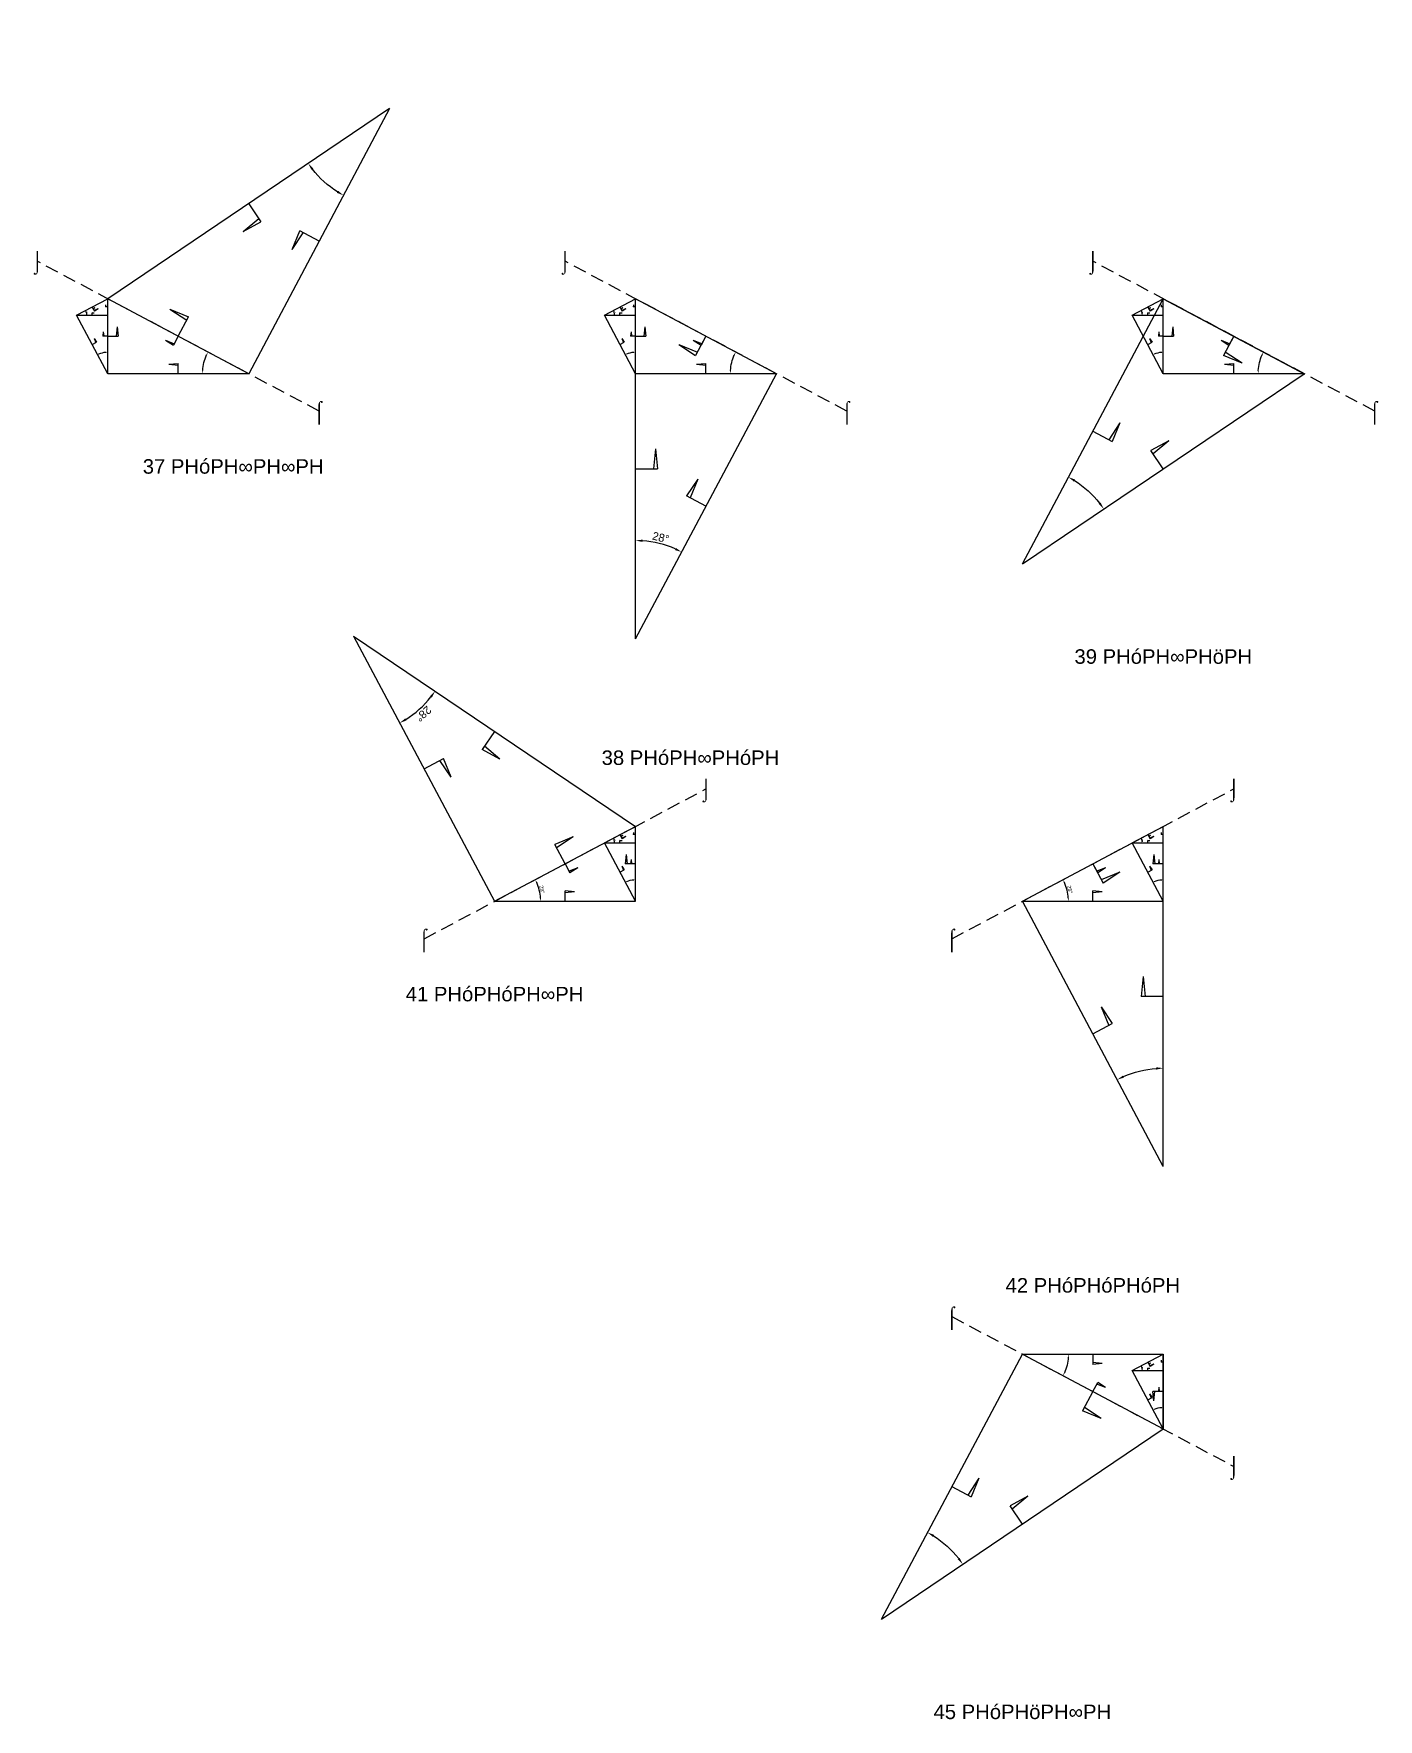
# Model space of a CAD drawing. Header units: millimetres. Extents: x 100562 to 3861006, y -7054888 to 24518.
# Drawn here: x 365001 to 1014194, y -4229129 to -3415081 of the extents above; entities that cross this region are included whole.
import ezdxf
from ezdxf.enums import TextEntityAlignment as Align

# ---------------------------------------------------------------- set-up
doc = ezdxf.new("R2010")
doc.units = ezdxf.units.MM
doc.header["$PDMODE"] = 35
doc.linetypes.add('DASHED', pattern=[19.05, 12.7, -6.35])
for name, color, linetype in [('BASE', 170, 'Continuous'), ('HYPOTENUSE', 20, 'Continuous'), ('PERPENDICULAR', 90, 'Continuous')]:
    doc.layers.add(name, color=color, linetype=linetype)
doc.styles.add('Arial', font='arial_0.ttf')
doc.dimstyles.new('ISO-25', dxfattribs={"dimtxt": 250, "dimasz": 100, "dimexe": 1.25, "dimexo": 0.625, "dimgap": 100, "dimtad": 1, "dimdec": 0, "dimtxsty": 'Arial', "dimcen": 2.5, "dimadec": 0, "dimazin": 0, "dimtfac": 1, "dimtdec": 0, "dimtmove": 0, "dimatfit": 3, "dimfxl": 1, "dimarcsym": 0})

# ---------------------------------------------------------------- blocks, each defined once
blk = doc.blocks.new('*D9')
at = {"color": 0, "lineweight": -2, "ltscale": 100, "transparency": 16777216}
blk.add_arc((0, 0), 4906, 4.08845, 23.91155, dxfattribs=at)
at = {"color": 0, "ltscale": 100, "transparency": 16777216}
for points in [[(4432, 1963), (4537, 2014), (4332, 2303)], [(4952, 352), (4835, 348), (4906, 0)]]:
    blk.add_solid(points, dxfattribs=at)
at = {"layer": 'Defpoints', "color": 0, "ltscale": 100, "transparency": 16777216}
for p in [(15000, 7976), (0, 0), (0, 0), (4841, 796), (15000, 0)]:
    blk.add_point(p, dxfattribs=at)
at = {"color": 0, "ltscale": 100, "transparency": 16777216, "insert": (5055, 1260), "char_height": 400, "attachment_point": 5, "rotation": 284, "style": 'Arial'}
blk.add_mtext('28°', dxfattribs=at)
blk = doc.blocks.new('SanjoyNathGeometrifyingTrigonometryFundamentalLockedSet')
at = {"color": 114, "linetype": 'DASHED', "ltscale": 100, "true_color": 0x139b48}
for p, q in [((14000, 4987.8), (13900, 3987.8)), ((14000, 4987.8), (14100, 3987.8)), ((15000, 3987.8), (13900, 3987.8))]:
    blk.add_line(p, q, dxfattribs=at)
at = {"color": 242, "linetype": 'DASHED', "ltscale": 100, "true_color": 0xcd2027}
for p, q in [((7500, 3987.8), (8016.4, 3016.6)), ((8852.4, 3574.3), (7922.5, 3193.2)), ((8852.4, 3574.3), (8016.4, 3016.6))]:
    blk.add_line(p, q, dxfattribs=at)
at = {"color": 159, "linetype": 'DASHED', "ltscale": 100, "true_color": 0x22346e}
for p, q in [((7500, 0), (7500, 1100)), ((8500, 1000), (7500, 1100)), ((8500, 1000), (7500, 900))]:
    blk.add_line(p, q, dxfattribs=at)
at = {"layer": 'BASE'}
blk.add_line((0, 0), (15000, 0), dxfattribs=at)
at = {"layer": 'HYPOTENUSE'}
blk.add_line((0, 0), (15000, 7975.6), dxfattribs=at)
at = {"layer": 'PERPENDICULAR'}
blk.add_line((15000, 0), (15000, 7975.6), dxfattribs=at)
at = {"color": 4, "ltscale": 100}
dim = blk.add_angular_dim_2l(base=(4841, 795.6), line1=((0, 0), (15000, 0)), line2=((0, 0), (15000, 7975.6)), dimstyle='ISO-25', override={"dimtxt": 400, "dimasz": 350, "dimgap": 100}, dxfattribs=at)
dim.commit()
dim.dimension.update_dxf_attribs({"geometry": '*D9', "text_midpoint": (5055.4, 1260.5)})

msp = doc.modelspace()

# ---------------------------------------------------------------- linework, layer by layer
at = {"linetype": 'DASHED', "ltscale": 500}
for p, q in [((502821, -3597358), (366707, -3524985)), ((757650, -3597358), (621536, -3524985)), ((1012478, -3597358), (876364, -3524985)), ((553479, -3852186), (689593, -3779813)), ((808307, -3852186), (944421, -3779813)), ((808307, -4034641), (944421, -4107014))]:
    msp.add_line(p, q, dxfattribs=at)

# ---------------------------------------------------------------- block references
at = {"linetype": 'DASHED', "ltscale": 100}
for p, xscale, yscale, zscale, rotation in [((536850, -3451268), -9.664338369144891, 9.664338369144893, 9.664338369144893, 62.0000000000001), ((400736, -3579264), -2.130054468189511, 2.130054468189511, 2.130054468189511, 298.0000000000001), ((655564, -3707261), 9.664338369144893, 9.664338369144893, 9.664338369144893, 62.00000000000006), ((655564, -3579264), -2.130054468189511, 2.130054468189511, 2.130054468189511, 298.0000000000001), ((842336, -3671074), -9.664338369144893, 9.664338369144893, 9.664338369144893, 242.0000000000001), ((910392, -3579264), -2.130054468189511, 2.130054468189511, 2.130054468189511, 298.0000000000001), ((519450, -3706096), 9.664338369144893, 9.664338369144893, 9.664338369144893, 297.9999999999999), ((655564, -3834093), -2.130054468189511, 2.130054468189511, 2.130054468189511, 298.0000000000001), ((910392, -3962089), -9.664338369144891, 9.664338369144893, 9.664338369144893, 297.9999999999999), ((910392, -3834093), -2.130054468189511, 2.130054468189511, 2.130054468189511, 298.0000000000001), ((774279, -4180731), -9.664338369144893, 9.664338369144893, 9.664338369144893, 242.0000000000001), ((842336, -4052734), -4.537132037454102, 4.537132037454102, 4.537132037454102, 180), ((910392, -4088921), -2.130054468189511, 2.130054468189511, 2.130054468189511, 298.0000000000001)]:
    msp.add_blockref('SanjoyNathGeometrifyingTrigonometryFundamentalLockedSet', p, dxfattribs=dict(at, xscale=xscale, yscale=yscale, zscale=zscale, rotation=rotation))
at = {"linetype": 'DASHED'}
for p in [(385736, -3551053), (640564, -3551053), (895392, -3551053), (640564, -3805882), (895392, -3805882), (895392, -4060710)]:
    msp.add_blockref('SanjoyNathGeometrifyingTrigonometryFundamentalLockedSet', p, dxfattribs=at)
at = {"linetype": 'DASHED', "ltscale": 100, "yscale": 4.537132037454102, "zscale": 4.537132037454102}
for p, xscale in [((468793, -3579264), -4.537132037454102), ((723621, -3579264), -4.537132037454102), ((978449, -3579264), -4.537132037454102), ((587507, -3834093), 4.537132037454102), ((842336, -3834093), 4.537132037454102)]:
    msp.add_blockref('SanjoyNathGeometrifyingTrigonometryFundamentalLockedSet', p, dxfattribs=dict(at, xscale=xscale))

# ---------------------------------------------------------------- texts
at = {"linetype": 'DASHED', "ltscale": 100, "style": 'Arial'}
for s, p in [('⌡', (366707, -3524985)), ('⌡', (621536, -3524985)), ('⌡', (876364, -3524985)), ('⌠', (502821, -3597358)), ('⌠', (757650, -3597358)), ('⌠', (1012478, -3597358)), ('37 PHóPH∞PH∞PH', (461293, -3624063)), ('39 PHóPH∞PHöPH', (910392, -3715873)), ('38 PHóPH∞PHóPH', (682093, -3764725)), ('⌡', (689593, -3779813)), ('⌡', (944421, -3779813)), ('⌠', (553479, -3852186)), ('⌠', (808307, -3852186)), ('41 PHóPHóPH∞PH', (587507, -3878891)), ('42 PHóPHóPHóPH', (876364, -4019553)), ('⌠', (808307, -4034641)), ('⌡', (944421, -4107014)), ('45 PHóPHöPH∞PH', (842336, -4225530))]:
    msp.add_text(s, height=7000, dxfattribs=at).set_placement(p, align=Align.MIDDLE_CENTER)

doc.saveas('drawing.dxf')
